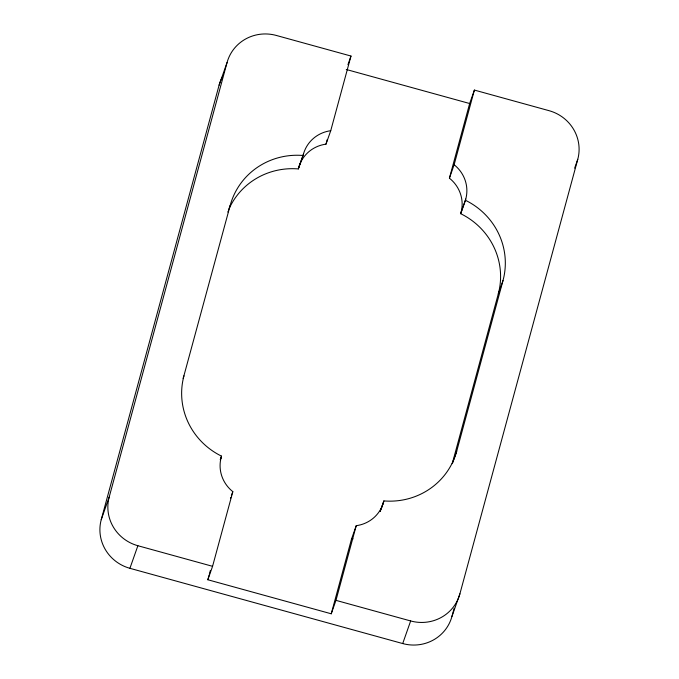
<?xml version="1.0" encoding="UTF-8"?>
<svg xmlns="http://www.w3.org/2000/svg" width="679" height="679" viewBox="0 0 679 679"><rect width="100%" height="100%" fill="white"/><g stroke="black" fill="none" stroke-linecap="round" stroke-linejoin="round"><path stroke-width="1.02" d="M452.282 463.528L498.259 294.015A70.752 68.681 19.4 0 0 460.71 213.707L461.041 212.493A33.695 32.702 19.4 0 0 449.405 178.187L469.656 103.522L474.392 90.078L549.082 110.685A40.426 39.246 19.4 0 1 577.77 159.31L459.904 593.819L451.951 616.422A40.426 39.246 19.4 0 1 402.706 643.556L129.918 568.315A40.426 39.246 19.4 0 1 101.23 519.69L219.096 85.181L227.049 62.578A40.426 39.246 19.4 0 1 276.294 35.444L350.984 56.043L330.732 130.716L325.996 144.152A33.695 32.702 19.4 0 0 298.667 167.713L298.336 168.927A70.752 68.681 19.4 0 0 229.307 208.249M101.23 519.69L109.183 497.087L227.049 62.578M183.669 376.658L230.206 205.347A70.752 68.681 19.4 0 1 303.072 155.491L303.394 154.277A33.695 32.702 19.4 0 1 330.732 130.716M220.302 459.861L221.515 456.127A70.752 68.681 19.4 0 1 183.967 375.818M474.392 90.078L454.132 164.751A33.695 32.702 19.4 0 1 465.769 199.057L465.438 200.271A70.752 68.681 19.4 0 1 502.995 280.58L456.746 451.06A70.752 68.681 19.4 0 1 383.89 500.915L383.559 502.129A33.695 32.702 19.4 0 1 356.229 525.69L335.969 600.355L331.242 613.791L207.842 579.756L209.107 575.088M209.361 574.154L210.371 570.419M325.996 144.152L327.27 139.484M207.842 579.756L212.569 566.32L232.829 491.647A33.695 32.702 19.4 0 1 221.193 457.34M331.242 613.791L351.493 539.126L356.229 525.69M451.951 616.422L454.166 608.24M227.847 212.06L228.136 211.22M228.433 210.388L230.206 205.347M183.075 378.339L183.372 377.499M129.918 568.315L137.879 545.721A40.426 39.246 19.4 0 1 109.183 497.087M298.667 167.713L303.394 154.277M298.336 168.927L303.072 155.491M347.945 64.683L350.984 56.043M220.336 459.488L221.515 456.127M230.461 498.369L230.758 497.529M231.344 495.848L231.641 495.008M231.938 494.168L232.829 491.647M449.405 178.187L454.132 164.751M461.041 212.493L465.769 199.057M460.71 213.707L465.438 200.271M380.342 510.99L380.639 510.15M380.927 509.309L383.89 500.915M380.308 511.363L380.605 510.523M380.902 509.683L381.191 508.843M381.488 508.002L383.559 502.129M498.259 294.015L502.995 280.58M452.316 463.655L456.746 451.06M402.706 643.556L410.659 620.954A40.426 39.246 19.4 0 0 459.904 593.819M574.655 168.154L577.77 159.31M346.256 69.479L469.656 103.522M137.879 545.721L212.569 566.32M335.969 600.355L410.659 620.954M353.021 538.88A33.695 32.702 19.4 0 1 351.493 539.126M219.096 85.181A40.426 39.246 19.4 0 1 222.474 76.795"/></g></svg>
